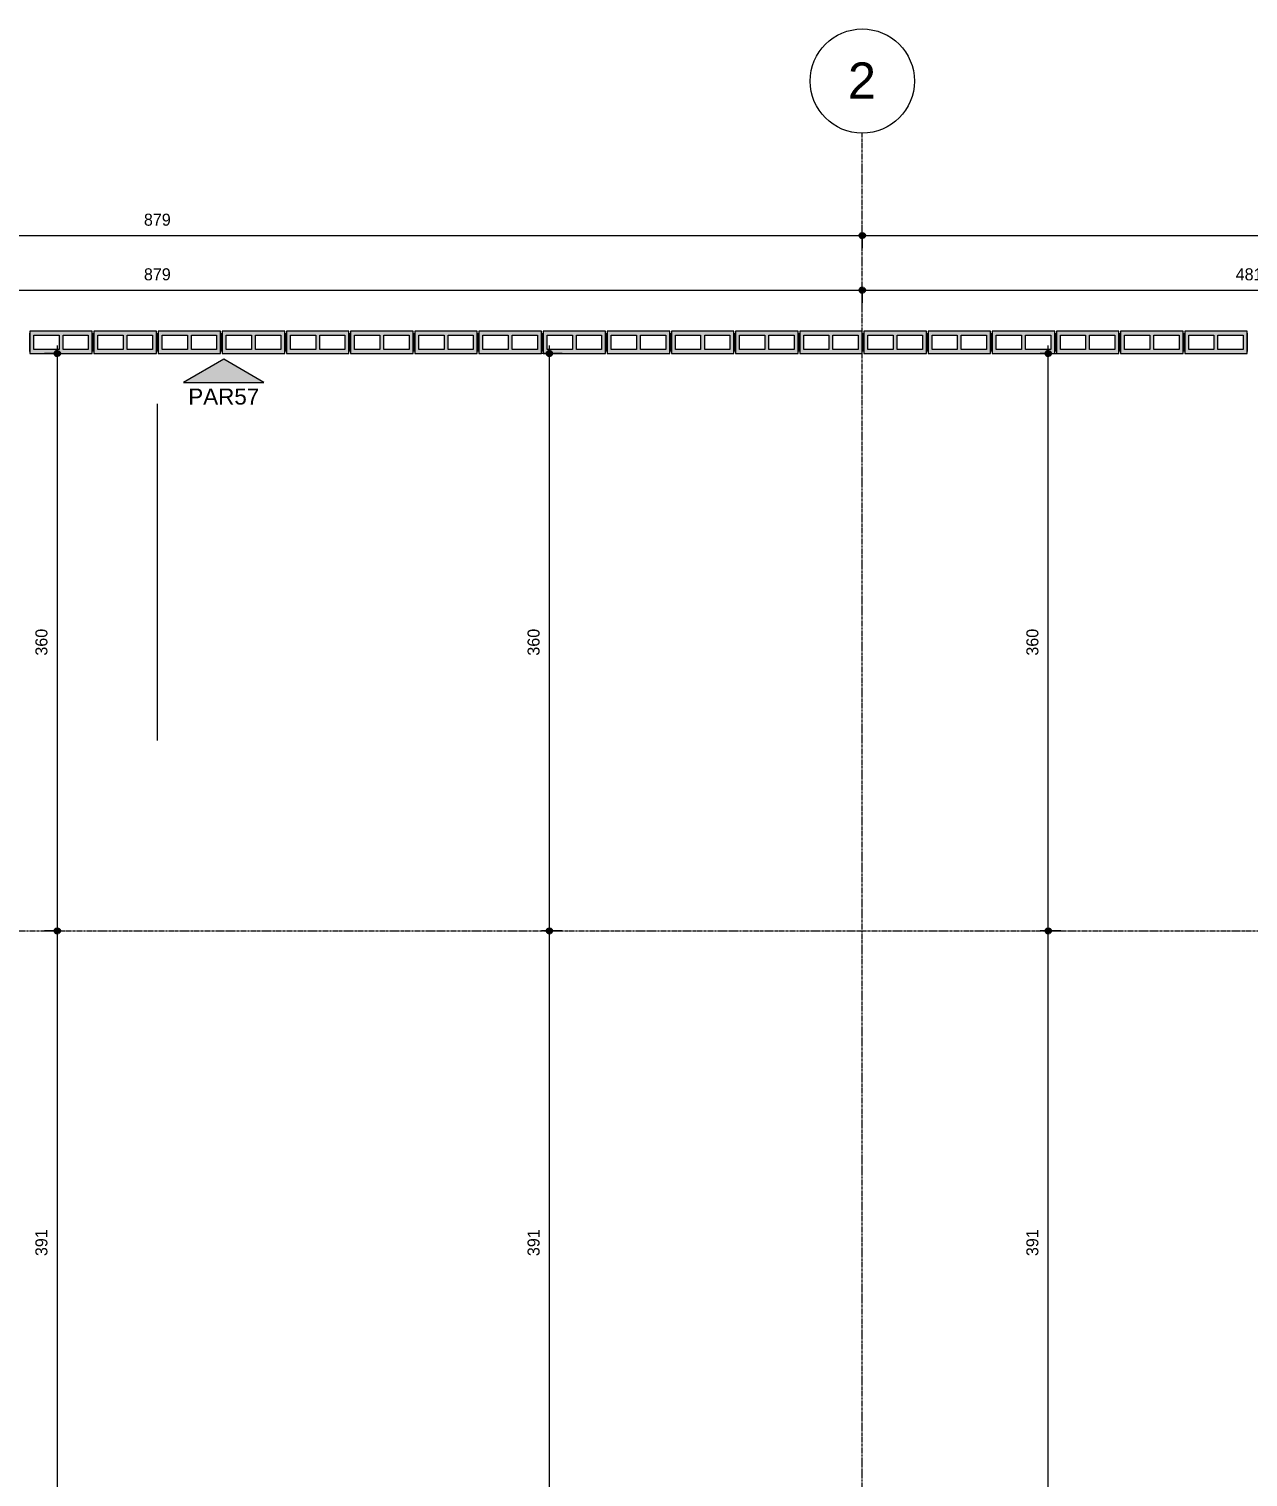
# Model space of a CAD drawing. Header units: centimetres. Extents: x 170 to 13810, y -2277 to 8860.
# Drawn here: x 12259 to 13019, y 90 to 993 of the extents above; entities that cross this region are included whole.
import ezdxf

# ---------------------------------------------------------------- set-up
doc = ezdxf.new("R2010")
doc.units = ezdxf.units.CM
doc.linetypes.add('Linha de eixo', pattern=[2.2225, 1.27, -0.3175, 0.3175, -0.3175])
for name, color, linetype, lineweight, true_color in [('A-ANNO-DIMS-1', 1, 'Continuous', 9, 0xff0000), ('A-DETL-1', 1, 'Continuous', 9, 0xff0000), ('G-ANNO-SYMB-1', 251, 'Continuous', 9, 0x646464), ('S-BEAM-3', 9, 'Continuous', 9, 0xc0c0c0)]:
    doc.layers.add(name, color=color, linetype=linetype, lineweight=lineweight, true_color=true_color)
for name, color, linetype, lineweight in [('A-ANNO-DIMS-50', 7, 'Continuous', 9), ('A-DETL-GENF', 7, 'Continuous', 9), ('G-ANNO-SYMB', 7, 'Continuous', 9), ('S-BEAM', 7, 'Continuous', 9), ('S-BEAM-2', 7, 'Continuous', 13), ('S-GRID-1', 7, 'Linha de eixo', 9), ('S-GRID-IDEN', 7, 'Continuous', 9)]:
    doc.layers.add(name, color=color, linetype=linetype, lineweight=lineweight)
doc.styles.add('Arial', font='arial.ttf', dxfattribs={"height": 22.5})
doc.styles.add('Arial_1', font='arial.ttf', dxfattribs={"height": 10})
doc.styles.add('Bahnschrift_13', font='', dxfattribs={"height": 7.5})
doc.styles.get('Bahnschrift_13').set_extended_font_data('Bahnschrift')
doc.dimstyles.new('COTA_ACUMULADA', dxfattribs={"dimscale": 30.48, "dimtxt": 8.33133, "dimasz": 0.049213, "dimexe": 0, "dimexo": 0.0625, "dimgap": 0.131234, "dimtad": 0, "dimjust": 2, "dimdec": 0, "dimzin": 0, "dimdsep": 46, "dimtxsty": 'Bahnschrift_13', "dimblk1": 'NONE', "dimblk2": 'OPEN30', "dimsah": 1, "dimcen": 0.09, "dimse1": 1, "dimsd1": 1, "dimazin": 0, "dimtfac": 1, "dimtdec": 4, "dimtix": 1, "dimtmove": 2, "dimatfit": 3, "dimfxl": 0, "dimfxlon": 1, "dimtvp": 1, "dimtolj": 1, "dimtzin": 0, "dimarcsym": 2})
doc.dimstyles.new('COTA_LINEAR', dxfattribs={"dimscale": 30.48, "dimtxt": 8.33133, "dimasz": 0.393701, "dimexe": 0.164042, "dimexo": 0.328084, "dimgap": 0.131234, "dimtad": 1, "dimdec": 0, "dimzin": 0, "dimdsep": 46, "dimtxsty": 'Bahnschrift_13', "dimblk1": 'DOTSMALL', "dimblk2": 'DOTSMALL', "dimsah": 1, "dimcen": 0.09, "dimdle": 0.164042, "dimazin": 0, "dimtfac": 1, "dimtdec": 4, "dimtix": 1, "dimtmove": 0, "dimatfit": 3, "dimfxl": 1, "dimtvp": 1, "dimtolj": 1, "dimtzin": 0, "dimarcsym": 2})

# ---------------------------------------------------------------- blocks, each defined once
blk = doc.blocks.new('LEONE - BLOCO 14X39X1 - LEONE - BLOCO 14X39X19-V1-COBERTURA - MODULAÇÃO 1ª FIADA')
at = {"layer": 'S-BEAM-3'}
h = blk.add_hatch(color=256, dxfattribs=at)
h.paths.add_polyline_path([(19.5, -7), (19.5, 7), (-19.5, 7), (-19.5, -7)])
h.paths.add_polyline_path([(1.25, -4.5), (1.25, 4.5), (17, 4.5), (17, -4.5)])
h.paths.add_polyline_path([(-17, -4.5), (-17, 4.5), (-1.25, 4.5), (-1.25, -4.5)])
at = {"layer": 'A-DETL-GENF'}
for p, q in [((19.5, 7), (-19.5, 7)), ((-19.5, 7), (-19.5, 0)), ((-19.5, 0), (-19.5, -7)), ((-17, -4.5), (-17, 4.5)), ((-17, 4.5), (-1.25, 4.5)), ((-1.25, 4.5), (-1.25, -4.5)), ((1.25, -4.5), (1.25, 4.5)), ((1.25, 4.5), (17, 4.5)), ((17, 4.5), (17, -4.5)), ((19.5, 0), (19.5, 7)), ((19.5, -7), (19.5, 0)), ((-19.5, -7), (19.5, -7)), ((-1.25, -4.5), (-17, -4.5)), ((17, -4.5), (1.25, -4.5))]:
    blk.add_line(p, q, dxfattribs=at)
at = {"layer": 'S-BEAM-2'}
for p, q in [((-19.5, 7), (-19.5, -7)), ((19.5, 7), (-19.5, 7)), ((-19.5, 5.75), (-19.5, -5.75)), ((-19.5, -5.75), (-19.5, 5.75)), ((19.5, -7), (19.5, 7)), ((19.5, -7), (19.5, 7)), ((19.5, 5.75), (19.5, -5.75)), ((-19.5, -7), (19.5, -7))]:
    blk.add_line(p, q, dxfattribs=at)
at = {"layer": 'S-BEAM-3'}
for p, q in [((-17, 4.5), (-1.25, 4.5)), ((-17, -4.5), (-17, 4.5)), ((-1.25, 4.5), (-1.25, -4.5)), ((1.25, 4.5), (17, 4.5)), ((1.25, -4.5), (1.25, 4.5)), ((17, 4.5), (17, -4.5)), ((-1.25, -4.5), (-17, -4.5)), ((17, -4.5), (1.25, -4.5))]:
    blk.add_line(p, q, dxfattribs=at)
blk = doc.blocks.new('LEONE - BLOCO 14X39X1 - LEONE - BLOCO 14X39X19-2886981-COBERTURA - MODULAÇÃO 1ª FIADA')
at = {"layer": 'S-BEAM-3'}
h = blk.add_hatch(color=256, dxfattribs=at)
h.paths.add_polyline_path([(-19.5, -4.5), (-19.5, -7), (19.5, -7), (19.5, 7), (-19.5, 7), (-19.5, 0)])
h.paths.add_polyline_path([(-17, 4.5), (-1.25, 4.5), (-1.25, -4.5), (-17, -4.5)])
h.paths.add_polyline_path([(1.25, 4.16), (1.25, 4.5), (17, 4.5), (17, -4.5), (1.25, -4.5), (1.25, -4.16)])
at = {"layer": 'A-DETL-GENF'}
for p, q in [((19.5, 7), (-19.5, 7)), ((-19.5, 7), (-19.5, 0)), ((-19.5, 0), (-19.5, -7)), ((-17, -4.5), (-17, 4.5)), ((-17, 4.5), (-1.25, 4.5)), ((-1.25, 4.5), (-1.25, -4.5)), ((1.25, -4.5), (1.25, 4.5)), ((1.25, 4.5), (17, 4.5)), ((17, 4.5), (17, -4.5)), ((19.5, 0), (19.5, 7)), ((19.5, -7), (19.5, 0)), ((-19.5, -7), (19.5, -7)), ((-1.25, -4.5), (-17, -4.5)), ((17, -4.5), (1.25, -4.5))]:
    blk.add_line(p, q, dxfattribs=at)
at = {"layer": 'S-BEAM-2'}
for p, q in [((-19.5, 7), (-19.5, -7)), ((19.5, 7), (-19.5, 7)), ((-19.5, 5.75), (-19.5, -5.75)), ((-19.5, -5.75), (-19.5, 5.75)), ((19.5, -7), (19.5, 7)), ((19.5, -7), (19.5, 7)), ((19.5, 5.75), (19.5, -5.75)), ((-19.5, -7), (19.5, -7))]:
    blk.add_line(p, q, dxfattribs=at)
at = {"layer": 'S-BEAM-3'}
for p, q in [((-17, 4.5), (-1.25, 4.5)), ((-17, -4.5), (-17, 4.5)), ((-1.25, 4.5), (-1.25, -4.5)), ((1.25, 4.5), (17, 4.5)), ((1.25, -4.5), (1.25, 4.5)), ((17, 4.5), (17, -4.5)), ((-1.25, -4.5), (-17, -4.5)), ((17, -4.5), (1.25, -4.5))]:
    blk.add_line(p, q, dxfattribs=at)
blk = doc.blocks.new('Eixo - M_Cabeça da grade - Círculo-45800-COBERTURA - MODULAÇÃO 1ª FIADA')
at = {"layer": 'S-GRID-IDEN'}
blk.add_circle((0, 0), 0.65, dxfattribs=at)
blk = doc.blocks.new('Elevação - Número de detalhe-142644-COBERTURA - MODULAÇÃO 1ª FIADA')
at = {"layer": 'G-ANNO-SYMB-1'}
blk.add_hatch(color=256, dxfattribs=at).paths.add_polyline_path([(0.5, 0), (-0.5, 0), (0, 0.289)])
at = {"layer": 'G-ANNO-SYMB'}
for p, q in [((0, 0.289), (-0.5, 0)), ((0.5, 0), (0, 0.289)), ((-0.5, 0), (0.5, 0))]:
    blk.add_line(p, q, dxfattribs=at)
blk = doc.blocks.new('DIMBLOCK4-COBERTURA - MODULAÇÃO 1ª FIADA')
at = {"layer": 'A-ANNO-DIMS-50', "lineweight": 35, "true_color": 0xff0000}
h = blk.add_hatch(color=1, dxfattribs=at)
edge = h.paths.add_edge_path()
edge.add_arc((11899.59, 829.71), 1.5, 0, 360)
h = blk.add_hatch(color=1, dxfattribs=at)
edge = h.paths.add_edge_path()
edge.add_arc((12778.59, 829.71), 1.5, 0, 360)
at = {"layer": 'A-ANNO-DIMS-50', "color": 1, "true_color": 0xff0000}
for p, q in [((11899.59, 821.83), (11899.59, 834.71)), ((12778.59, 821.83), (12778.59, 834.71)), ((11899.59, 829.71), (12778.59, 829.71)), ((11899.59, 829.71), (11899.59, 821.83)), ((12778.59, 829.71), (12778.59, 821.83))]:
    blk.add_line(p, q, dxfattribs=at)
at = {"layer": 'A-ANNO-DIMS-50', "color": 1, "lineweight": 35, "true_color": 0xff0000}
for centre in [(11899.59, 829.71), (12778.59, 829.71)]:
    blk.add_circle(centre, 1.5, dxfattribs=at)
at = {"layer": 'A-ANNO-DIMS-50', "color": 0, "insert": (12330.76, 843.35), "char_height": 7.5, "width": 19.9952, "attachment_point": 1, "line_spacing_factor": 1.009858, "style": 'Bahnschrift_13'}
blk.add_mtext('879', dxfattribs=at)
blk = doc.blocks.new('_DotSmall')
at = {"color": 0, "linetype": 'ByBlock', "const_width": 0.5}
blk.add_lwpolyline([(-0.0625, 0, 1), (0.0625, 0, 1)], format="xyb", close=True, dxfattribs=at)
blk = doc.blocks.new('DIMBLOCK5-COBERTURA - MODULAÇÃO 1ª FIADA')
at = {"layer": 'A-ANNO-DIMS-50', "lineweight": 35, "true_color": 0xff0000}
h = blk.add_hatch(color=1, dxfattribs=at)
edge = h.paths.add_edge_path()
edge.add_arc((12778.59, 829.71), 1.5, 0, 360)
h = blk.add_hatch(color=1, dxfattribs=at)
edge = h.paths.add_edge_path()
edge.add_arc((13259.59, 829.71), 1.5, 0, 360)
at = {"layer": 'A-ANNO-DIMS-50', "color": 1, "true_color": 0xff0000}
for p, q in [((12778.59, 821.83), (12778.59, 834.71)), ((13259.59, 814.24), (13259.59, 834.71)), ((12778.59, 829.71), (13259.59, 829.71)), ((12778.59, 829.71), (12778.59, 821.83)), ((13259.59, 829.71), (13259.59, 814.24))]:
    blk.add_line(p, q, dxfattribs=at)
at = {"layer": 'A-ANNO-DIMS-50', "color": 1, "lineweight": 35, "true_color": 0xff0000}
for centre in [(12778.59, 829.71), (13259.59, 829.71)]:
    blk.add_circle(centre, 1.5, dxfattribs=at)
at = {"layer": 'A-ANNO-DIMS-50', "color": 0, "insert": (13011.39, 843.35), "char_height": 7.5, "width": 18.4804, "attachment_point": 1, "line_spacing_factor": 1.009858, "style": 'Bahnschrift_13'}
blk.add_mtext('481', dxfattribs=at)
blk = doc.blocks.new('DIMBLOCK10-COBERTURA - MODULAÇÃO 1ª FIADA')
at = {"layer": 'A-ANNO-DIMS-50', "lineweight": 35, "true_color": 0xff0000}
h = blk.add_hatch(color=1, dxfattribs=at)
edge = h.paths.add_edge_path()
edge.add_arc((11899.59, 863.76), 1.5, 0, 360)
h = blk.add_hatch(color=1, dxfattribs=at)
edge = h.paths.add_edge_path()
edge.add_arc((12778.59, 863.76), 1.5, 0, 360)
at = {"layer": 'A-ANNO-DIMS-50', "color": 1, "true_color": 0xff0000}
for p, q in [((11899.59, 855.89), (11899.59, 868.76)), ((12778.59, 855.89), (12778.59, 868.76)), ((11899.59, 863.76), (12778.59, 863.76)), ((11899.59, 863.76), (11899.59, 855.89)), ((12778.59, 863.76), (12778.59, 855.89))]:
    blk.add_line(p, q, dxfattribs=at)
at = {"layer": 'A-ANNO-DIMS-50', "color": 1, "lineweight": 35, "true_color": 0xff0000}
for centre in [(11899.59, 863.76), (12778.59, 863.76)]:
    blk.add_circle(centre, 1.5, dxfattribs=at)
at = {"layer": 'A-ANNO-DIMS-50', "color": 0, "insert": (12330.76, 877.41), "char_height": 7.5, "width": 19.9952, "attachment_point": 1, "line_spacing_factor": 1.009858, "style": 'Bahnschrift_13'}
blk.add_mtext('879', dxfattribs=at)
blk = doc.blocks.new('DIMBLOCK11-COBERTURA - MODULAÇÃO 1ª FIADA')
at = {"layer": 'A-ANNO-DIMS-50', "lineweight": 35, "true_color": 0xff0000}
h = blk.add_hatch(color=1, dxfattribs=at)
edge = h.paths.add_edge_path()
edge.add_arc((12778.59, 863.76), 1.5, 0, 360)
h = blk.add_hatch(color=1, dxfattribs=at)
edge = h.paths.add_edge_path()
edge.add_arc((13603.59, 863.76), 1.5, 0, 360)
at = {"layer": 'A-ANNO-DIMS-50', "color": 1, "true_color": 0xff0000}
for p, q in [((12778.59, 855.89), (12778.59, 868.76)), ((13603.59, 814.24), (13603.59, 868.76)), ((12778.59, 863.76), (13608.59, 863.76)), ((12778.59, 863.76), (12778.59, 855.89)), ((13603.59, 863.76), (13603.59, 814.24))]:
    blk.add_line(p, q, dxfattribs=at)
at = {"layer": 'A-ANNO-DIMS-50', "color": 1, "lineweight": 35, "true_color": 0xff0000}
for centre in [(12778.59, 863.76), (13603.59, 863.76)]:
    blk.add_circle(centre, 1.5, dxfattribs=at)
at = {"layer": 'A-ANNO-DIMS-50', "color": 0, "insert": (13182.57, 877.41), "char_height": 7.5, "width": 20.4496, "attachment_point": 1, "line_spacing_factor": 1.009858, "style": 'Bahnschrift_13'}
blk.add_mtext('825', dxfattribs=at)
blk = doc.blocks.new('DIMBLOCK57-COBERTURA - MODULAÇÃO 1ª FIADA')
at = {"layer": 'A-ANNO-DIMS-50', "lineweight": 35, "true_color": 0xff0000}
h = blk.add_hatch(color=1, dxfattribs=at)
edge = h.paths.add_edge_path()
edge.add_arc((12276.73, 790.24), 1.5, 0, 360)
h = blk.add_hatch(color=1, dxfattribs=at)
edge = h.paths.add_edge_path()
edge.add_arc((12276.73, 430.24), 1.5, 0, 360)
at = {"layer": 'A-ANNO-DIMS-50', "color": 1, "true_color": 0xff0000}
for p, q in [((12276.73, 795.24), (12276.73, 430.24)), ((12268.85, 790.24), (12281.73, 790.24)), ((12276.73, 790.24), (12268.85, 790.24)), ((12268.85, 430.24), (12281.73, 430.24)), ((12276.73, 430.24), (12268.85, 430.24))]:
    blk.add_line(p, q, dxfattribs=at)
at = {"layer": 'A-ANNO-DIMS-50', "color": 1, "lineweight": 35, "true_color": 0xff0000}
for centre in [(12276.73, 790.24), (12276.73, 430.24)]:
    blk.add_circle(centre, 1.5, dxfattribs=at)
at = {"layer": 'A-ANNO-DIMS-50', "color": 0, "insert": (12263.09, 601.85), "char_height": 7.5, "width": 20.1467, "attachment_point": 1, "rotation": 90, "line_spacing_factor": 1.009858, "style": 'Bahnschrift_13'}
blk.add_mtext('360', dxfattribs=at)
blk = doc.blocks.new('DIMBLOCK58-COBERTURA - MODULAÇÃO 1ª FIADA')
at = {"layer": 'A-ANNO-DIMS-50', "lineweight": 35, "true_color": 0xff0000}
h = blk.add_hatch(color=1, dxfattribs=at)
edge = h.paths.add_edge_path()
edge.add_arc((12276.73, 430.24), 1.5, 0, 360)
h = blk.add_hatch(color=1, dxfattribs=at)
edge = h.paths.add_edge_path()
edge.add_arc((12276.73, 39.24), 1.5, 0, 360)
at = {"layer": 'A-ANNO-DIMS-50', "color": 1, "true_color": 0xff0000}
for p, q in [((12268.85, 430.24), (12281.73, 430.24)), ((12276.73, 430.24), (12268.85, 430.24)), ((12276.73, 430.24), (12276.73, 39.24)), ((12494.28, 39.24), (12271.73, 39.24)), ((12276.73, 39.24), (12494.28, 39.24))]:
    blk.add_line(p, q, dxfattribs=at)
at = {"layer": 'A-ANNO-DIMS-50', "color": 1, "lineweight": 35, "true_color": 0xff0000}
for centre in [(12276.73, 430.24), (12276.73, 39.24)]:
    blk.add_circle(centre, 1.5, dxfattribs=at)
at = {"layer": 'A-ANNO-DIMS-50', "color": 0, "insert": (12263.09, 227.49), "char_height": 7.5, "width": 17.4201, "attachment_point": 1, "rotation": 90, "line_spacing_factor": 1.009858, "style": 'Bahnschrift_13'}
blk.add_mtext('391', dxfattribs=at)
blk = doc.blocks.new('DIMBLOCK75-COBERTURA - MODULAÇÃO 1ª FIADA')
at = {"layer": 'A-ANNO-DIMS-50', "lineweight": 35, "true_color": 0xff0000}
h = blk.add_hatch(color=1, dxfattribs=at)
edge = h.paths.add_edge_path()
edge.add_arc((12894.53, 430.24), 1.5, 0, 360)
h = blk.add_hatch(color=1, dxfattribs=at)
edge = h.paths.add_edge_path()
edge.add_arc((12894.53, 39.24), 1.5, 0, 360)
at = {"layer": 'A-ANNO-DIMS-50', "color": 1, "true_color": 0xff0000}
for p, q in [((12902.41, 430.24), (12889.53, 430.24)), ((12894.53, 39.24), (12894.53, 430.24)), ((12894.53, 430.24), (12902.41, 430.24)), ((12853.89, 39.24), (12899.53, 39.24)), ((12894.53, 39.24), (12853.89, 39.24))]:
    blk.add_line(p, q, dxfattribs=at)
at = {"layer": 'A-ANNO-DIMS-50', "color": 1, "lineweight": 35, "true_color": 0xff0000}
for centre in [(12894.53, 430.24), (12894.53, 39.24)]:
    blk.add_circle(centre, 1.5, dxfattribs=at)
at = {"layer": 'A-ANNO-DIMS-50', "color": 0, "insert": (12880.88, 227.49), "char_height": 7.5, "width": 17.4201, "attachment_point": 1, "rotation": 90, "line_spacing_factor": 1.009858, "style": 'Bahnschrift_13'}
blk.add_mtext('391', dxfattribs=at)
blk = doc.blocks.new('DIMBLOCK76-COBERTURA - MODULAÇÃO 1ª FIADA')
at = {"layer": 'A-ANNO-DIMS-50', "lineweight": 35, "true_color": 0xff0000}
h = blk.add_hatch(color=1, dxfattribs=at)
edge = h.paths.add_edge_path()
edge.add_arc((12894.53, 790.24), 1.5, 0, 360)
h = blk.add_hatch(color=1, dxfattribs=at)
edge = h.paths.add_edge_path()
edge.add_arc((12894.53, 430.24), 1.5, 0, 360)
at = {"layer": 'A-ANNO-DIMS-50', "color": 1, "true_color": 0xff0000}
for p, q in [((12894.53, 430.24), (12894.53, 795.24)), ((12889.59, 790.24), (12899.53, 790.24)), ((12894.53, 790.24), (12889.59, 790.24)), ((12902.41, 430.24), (12889.53, 430.24)), ((12894.53, 430.24), (12902.41, 430.24))]:
    blk.add_line(p, q, dxfattribs=at)
at = {"layer": 'A-ANNO-DIMS-50', "color": 1, "lineweight": 35, "true_color": 0xff0000}
for centre in [(12894.53, 790.24), (12894.53, 430.24)]:
    blk.add_circle(centre, 1.5, dxfattribs=at)
at = {"layer": 'A-ANNO-DIMS-50', "color": 0, "insert": (12880.88, 601.85), "char_height": 7.5, "width": 20.1467, "attachment_point": 1, "rotation": 90, "line_spacing_factor": 1.009858, "style": 'Bahnschrift_13'}
blk.add_mtext('360', dxfattribs=at)
blk = doc.blocks.new('DIMBLOCK86-COBERTURA - MODULAÇÃO 1ª FIADA')
at = {"layer": 'A-ANNO-DIMS-50', "lineweight": 35, "true_color": 0xff0000}
h = blk.add_hatch(color=1, dxfattribs=at)
edge = h.paths.add_edge_path()
edge.add_arc((12583.57, 430.24), 1.5, 0, 360)
h = blk.add_hatch(color=1, dxfattribs=at)
edge = h.paths.add_edge_path()
edge.add_arc((12583.57, 39.24), 1.5, 0, 360)
at = {"layer": 'A-ANNO-DIMS-50', "color": 1, "true_color": 0xff0000}
for p, q in [((12591.45, 430.24), (12578.57, 430.24)), ((12583.57, 39.24), (12583.57, 430.24)), ((12583.57, 430.24), (12591.45, 430.24)), ((12584.59, 39.24), (12578.57, 39.24)), ((12583.57, 39.24), (12584.59, 39.24))]:
    blk.add_line(p, q, dxfattribs=at)
at = {"layer": 'A-ANNO-DIMS-50', "color": 1, "lineweight": 35, "true_color": 0xff0000}
for centre in [(12583.57, 430.24), (12583.57, 39.24)]:
    blk.add_circle(centre, 1.5, dxfattribs=at)
at = {"layer": 'A-ANNO-DIMS-50', "color": 0, "insert": (12569.92, 227.49), "char_height": 7.5, "width": 17.4201, "attachment_point": 1, "rotation": 90, "line_spacing_factor": 1.009858, "style": 'Bahnschrift_13'}
blk.add_mtext('391', dxfattribs=at)
blk = doc.blocks.new('DIMBLOCK87-COBERTURA - MODULAÇÃO 1ª FIADA')
at = {"layer": 'A-ANNO-DIMS-50', "lineweight": 35, "true_color": 0xff0000}
h = blk.add_hatch(color=1, dxfattribs=at)
edge = h.paths.add_edge_path()
edge.add_arc((12583.57, 790.24), 1.5, 0, 360)
h = blk.add_hatch(color=1, dxfattribs=at)
edge = h.paths.add_edge_path()
edge.add_arc((12583.57, 430.24), 1.5, 0, 360)
at = {"layer": 'A-ANNO-DIMS-50', "color": 1, "true_color": 0xff0000}
for p, q in [((12583.57, 430.24), (12583.57, 795.24)), ((12591.45, 790.24), (12578.57, 790.24)), ((12583.57, 790.24), (12591.45, 790.24)), ((12591.45, 430.24), (12578.57, 430.24)), ((12583.57, 430.24), (12591.45, 430.24))]:
    blk.add_line(p, q, dxfattribs=at)
at = {"layer": 'A-ANNO-DIMS-50', "color": 1, "lineweight": 35, "true_color": 0xff0000}
for centre in [(12583.57, 790.24), (12583.57, 430.24)]:
    blk.add_circle(centre, 1.5, dxfattribs=at)
at = {"layer": 'A-ANNO-DIMS-50', "color": 0, "insert": (12569.92, 601.85), "char_height": 7.5, "width": 20.1467, "attachment_point": 1, "rotation": 90, "line_spacing_factor": 1.009858, "style": 'Bahnschrift_13'}
blk.add_mtext('360', dxfattribs=at)
blk = doc.blocks.new('DIMBLOCK141-COBERTURA - MODULAÇÃO 1ª FIADA')
at = {"layer": 'A-ANNO-DIMS-50', "color": 1, "true_color": 0xff0000}
for p, q in [((13209.59, 635.78), (13259.59, 635.78)), ((13259.59, 635.78), (13244.59, 639.8)), ((13259.59, 635.78), (13244.59, 631.76)), ((13259.59, 635.78), (13259.59, 635.78)), ((13259.59, 635.78), (13259.59, 635.78))]:
    blk.add_line(p, q, dxfattribs=at)
at = {"layer": 'A-ANNO-DIMS-50', "color": 0, "insert": (13243.69, 649.43), "char_height": 7.5, "width": 18.4804, "attachment_point": 1, "line_spacing_factor": 1.009858, "style": 'Bahnschrift_13'}
blk.add_mtext('481', dxfattribs=at)
blk = doc.blocks.new('_None')
blk = doc.blocks.new('_Open30')
at = {"color": 0, "linetype": 'ByBlock', "lineweight": -2}
for p, q in [((-1, 0.27), (0, 0)), ((0, 0), (-1, -0.27)), ((0, 0), (-1, 0))]:
    blk.add_line(p, q, dxfattribs=at)
blk = doc.blocks.new('DIMBLOCK142-COBERTURA - MODULAÇÃO 1ª FIADA')
at = {"layer": 'A-ANNO-DIMS-50', "color": 1, "true_color": 0xff0000}
for p, q in [((13539.59, 635.78), (13589.59, 635.78)), ((13589.59, 635.78), (13574.59, 639.8)), ((13589.59, 635.78), (13574.59, 631.76)), ((13589.59, 635.78), (13589.59, 635.78)), ((13589.59, 635.78), (13589.59, 635.78))]:
    blk.add_line(p, q, dxfattribs=at)
at = {"layer": 'A-ANNO-DIMS-50', "color": 0, "insert": (13576.08, 649.43), "char_height": 7.5, "width": 15.6023, "attachment_point": 1, "line_spacing_factor": 1.009858, "style": 'Bahnschrift_13'}
blk.add_mtext('811', dxfattribs=at)

msp = doc.modelspace()

# ---------------------------------------------------------------- linework, layer by layer
at = {"layer": 'A-DETL-1'}
msp.add_line((12339.09, 758.87), (12339.09, 548.87), dxfattribs=at)
at = {"layer": 'S-GRID-1'}
for p, q in [((12778.59, -679.8), (12778.59, 927.57)), ((10910.69, 430.24), (13744.95, 430.24))]:
    msp.add_line(p, q, dxfattribs=at)

# ---------------------------------------------------------------- block references
at = {"layer": 'G-ANNO-SYMB', "xscale": 49.99999999999998, "yscale": 49.99999999999998, "zscale": 49.99999999999998}
msp.add_blockref('Elevação - Número de detalhe-142644-COBERTURA - MODULAÇÃO 1ª FIADA', (12380.47, 772.17), dxfattribs=at)
at = {"layer": 'S-BEAM'}
for name, p in [('LEONE - BLOCO 14X39X1 - LEONE - BLOCO 14X39X19-V1-COBERTURA - MODULAÇÃO 1ª FIADA', (12279.09, 797.24)), ('LEONE - BLOCO 14X39X1 - LEONE - BLOCO 14X39X19-2886981-COBERTURA - MODULAÇÃO 1ª FIADA', (12319.09, 797.24)), ('LEONE - BLOCO 14X39X1 - LEONE - BLOCO 14X39X19-2886981-COBERTURA - MODULAÇÃO 1ª FIADA', (12359.09, 797.24)), ('LEONE - BLOCO 14X39X1 - LEONE - BLOCO 14X39X19-V1-COBERTURA - MODULAÇÃO 1ª FIADA', (12399.09, 797.24)), ('LEONE - BLOCO 14X39X1 - LEONE - BLOCO 14X39X19-2886981-COBERTURA - MODULAÇÃO 1ª FIADA', (12439.09, 797.24)), ('LEONE - BLOCO 14X39X1 - LEONE - BLOCO 14X39X19-V1-COBERTURA - MODULAÇÃO 1ª FIADA', (12479.09, 797.24)), ('LEONE - BLOCO 14X39X1 - LEONE - BLOCO 14X39X19-V1-COBERTURA - MODULAÇÃO 1ª FIADA', (12519.09, 797.24)), ('LEONE - BLOCO 14X39X1 - LEONE - BLOCO 14X39X19-2886981-COBERTURA - MODULAÇÃO 1ª FIADA', (12559.09, 797.24)), ('LEONE - BLOCO 14X39X1 - LEONE - BLOCO 14X39X19-V1-COBERTURA - MODULAÇÃO 1ª FIADA', (12599.09, 797.24)), ('LEONE - BLOCO 14X39X1 - LEONE - BLOCO 14X39X19-2886981-COBERTURA - MODULAÇÃO 1ª FIADA', (12639.09, 797.24)), ('LEONE - BLOCO 14X39X1 - LEONE - BLOCO 14X39X19-2886981-COBERTURA - MODULAÇÃO 1ª FIADA', (12679.09, 797.24)), ('LEONE - BLOCO 14X39X1 - LEONE - BLOCO 14X39X19-2886981-COBERTURA - MODULAÇÃO 1ª FIADA', (12719.09, 797.24)), ('LEONE - BLOCO 14X39X1 - LEONE - BLOCO 14X39X19-V1-COBERTURA - MODULAÇÃO 1ª FIADA', (12759.09, 797.24)), ('LEONE - BLOCO 14X39X1 - LEONE - BLOCO 14X39X19-V1-COBERTURA - MODULAÇÃO 1ª FIADA', (12799.09, 797.24)), ('LEONE - BLOCO 14X39X1 - LEONE - BLOCO 14X39X19-V1-COBERTURA - MODULAÇÃO 1ª FIADA', (12839.09, 797.24)), ('LEONE - BLOCO 14X39X1 - LEONE - BLOCO 14X39X19-V1-COBERTURA - MODULAÇÃO 1ª FIADA', (12879.09, 797.24)), ('LEONE - BLOCO 14X39X1 - LEONE - BLOCO 14X39X19-2886981-COBERTURA - MODULAÇÃO 1ª FIADA', (12919.09, 797.24)), ('LEONE - BLOCO 14X39X1 - LEONE - BLOCO 14X39X19-V1-COBERTURA - MODULAÇÃO 1ª FIADA', (12959.09, 797.24)), ('LEONE - BLOCO 14X39X1 - LEONE - BLOCO 14X39X19-2886981-COBERTURA - MODULAÇÃO 1ª FIADA', (12999.09, 797.24))]:
    msp.add_blockref(name, p, dxfattribs=at)
at = {"layer": 'S-GRID-IDEN', "xscale": 49.99999999999998, "yscale": 49.99999999999998, "zscale": 49.99999999999998}
msp.add_blockref('Eixo - M_Cabeça da grade - Círculo-45800-COBERTURA - MODULAÇÃO 1ª FIADA', (12778.59, 960.07), dxfattribs=at)

# ---------------------------------------------------------------- texts
at = {"layer": 'G-ANNO-SYMB', "insert": (12358.4, 768.39), "char_height": 10, "width": 54.9156, "attachment_point": 1, "style": 'Arial_1'}
msp.add_mtext('PAR57', dxfattribs=at)

# ---------------------------------------------------------------- dimensions: what is measured, and where the dimension line sits
at = {"layer": 'A-ANNO-DIMS-1'}
for base, p1, p2, override, picture, middle in [((12778.59, 863.76), (11899.59, 865.89), (12778.59, 865.89), {"dimpost": '<>', "dimfxl": 879}, 'DIMBLOCK10-COBERTURA - MODULAÇÃO 1ª FIADA', (12339.09, 871.59)), ((13603.59, 863.76), (12778.59, 865.89), (13603.59, 804.24), {"dimpost": '<>', "dimfxl": 827.29964}, 'DIMBLOCK11-COBERTURA - MODULAÇÃO 1ª FIADA', (13191.09, 871.59)), ((12778.59, 829.71), (11899.59, 831.83), (12778.59, 831.83), {"dimpost": '<>', "dimfxl": 879}, 'DIMBLOCK4-COBERTURA - MODULAÇÃO 1ª FIADA', (12339.09, 837.54)), ((13259.59, 829.71), (12778.59, 831.83), (13259.59, 804.24), {"dimpost": '<>', "dimfxl": 481.790406}, 'DIMBLOCK5-COBERTURA - MODULAÇÃO 1ª FIADA', (13019.09, 837.54))]:
    dim = msp.add_linear_dim(base=base, p1=p1, p2=p2, dimstyle='COTA_LINEAR', override=override, dxfattribs=at)
    dim.commit()
    dim.dimension.update_dxf_attribs({"geometry": picture, "text_midpoint": middle})
for base, p1, p2, override, picture, middle in [((12276.73, 430.24), (12278.85, 790.24), (12278.85, 430.24), {"dimpost": '<>', "dimfxl": 359.998999}, 'DIMBLOCK57-COBERTURA - MODULAÇÃO 1ª FIADA', (12268.9, 610.24)), ((12583.57, 790.24), (12581.45, 430.24), (12581.45, 790.24), {"dimpost": '<>', "dimfxl": 359.998999}, 'DIMBLOCK87-COBERTURA - MODULAÇÃO 1ª FIADA', (12575.73, 610.24)), ((12894.53, 790.24), (12892.41, 430.24), (12899.59, 790.24), {"dimpost": '<>', "dimfxl": 360.070564}, 'DIMBLOCK76-COBERTURA - MODULAÇÃO 1ª FIADA', (12886.69, 610.24)), ((12276.73, 39.24), (12278.85, 430.24), (12504.28, 39.24), {"dimpost": '<>', "dimfxl": 451.331409}, 'DIMBLOCK58-COBERTURA - MODULAÇÃO 1ª FIADA', (12268.9, 234.74)), ((12583.57, 430.24), (12594.59, 39.24), (12581.45, 430.24), {"dimpost": '<>', "dimfxl": 391.221725}, 'DIMBLOCK86-COBERTURA - MODULAÇÃO 1ª FIADA', (12575.74, 234.74)), ((12894.53, 430.24), (12843.89, 39.24), (12892.41, 430.24), {"dimpost": '<>', "dimfxl": 393.999521}, 'DIMBLOCK75-COBERTURA - MODULAÇÃO 1ª FIADA', (12886.7, 234.74))]:
    dim = msp.add_linear_dim(base=base, p1=p1, p2=p2, angle=90, dimstyle='COTA_LINEAR', override=override, dxfattribs=at)
    dim.commit()
    dim.dimension.update_dxf_attribs({"geometry": picture, "text_midpoint": middle})
for base, p2, override, picture, middle in [((13259.59, 635.78), (13259.59, 635.78), {"dimpost": '<>', "dimfxl": 481}, 'DIMBLOCK141-COBERTURA - MODULAÇÃO 1ª FIADA', (13252.93, 644.43)), ((13589.59, 635.78), (13589.59, 635.78), {"dimpost": '<>', "dimfxl": 811}, 'DIMBLOCK142-COBERTURA - MODULAÇÃO 1ª FIADA', (13583.89, 644.43))]:
    dim = msp.add_linear_dim(base=base, p1=(12778.59, 635.78), p2=p2, dimstyle='COTA_ACUMULADA', override=override, dxfattribs=at)
    dim.commit()
    dim.dimension.update_dxf_attribs({"geometry": picture, "text_midpoint": middle, "dimtype": 160})

# ---------------------------------------------------------------- next in the draw order: texts
at = {"layer": 'S-GRID-IDEN', "insert": (12769.66, 971.7), "char_height": 22.5, "width": 21.2447, "attachment_point": 1, "style": 'Arial', "bg_fill": 3, "box_fill_scale": 1.25, "bg_fill_color": 9, "bg_fill_true_color": 13158600, "bg_fill_transparency": 0}
msp.add_mtext('2', dxfattribs=at)

doc.saveas('drawing.dxf')
